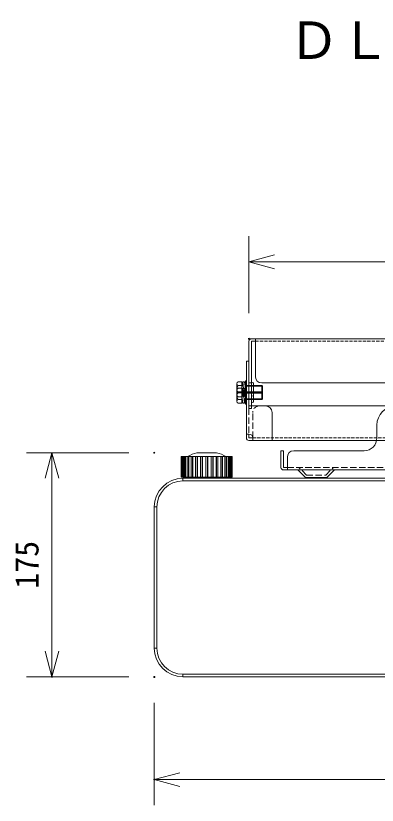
# Model space of a CAD drawing. Units: millimetres, scale not verified. Extents: x -62 to 63, y -57 to 57.
# Drawn here: x -56.8 to -28.5, y -4.9 to 56.7 of the extents above; entities that cross this region are included whole.
import ezdxf
from ezdxf.enums import TextEntityAlignment as Align

# ---------------------------------------------------------------- set-up
doc = ezdxf.new("R2010")
doc.units = ezdxf.units.MM
doc.header["$LTSCALE"] = 0.125
doc.header["$PDMODE"] = 32
doc.header["$PDSIZE"] = 0.0625
doc.linetypes.add('USER5', pattern=[2.5, 2, -0.5])
doc.linetypes.add('USER6', pattern=[5.6, 4, -1.6])
for name, color, linetype, lineweight in [('0-0_0', 7, 'Continuous', 18), ('0-5_GAIKEI', 7, 'Continuous', 18), ('0-6_SUNPO', 7, 'Continuous', 18), ('0-7_S1', 1, 'Continuous', 18)]:
    doc.layers.add(name, color=color, linetype=linetype, lineweight=lineweight)
doc.layers.add('0-2_MOJI1', color=7, linetype='Continuous')
doc.layers.add('0-4_DEFPOINTS', color=7, linetype='Continuous')
doc.styles.add('ＭＳ ゴシック', font='')
doc.styles.get('ＭＳ ゴシック').set_extended_font_data('MS Gothic')

# ---------------------------------------------------------------- blocks, each defined once
blk = doc.blocks.new('_OPEN30')
at = {"layer": '0-0_0'}
blk.add_line((0, 0), (-1, 0), dxfattribs=at)
blk.add_lwpolyline([(-1, 0.26795), (0, 0), (-1, -0.26795)], dxfattribs=at)
blk = doc.blocks.new('D9')
at = {"layer": '0-4_DEFPOINTS'}
for p in [(-11.5963, 36.3212), (-46.5963, 30.3212), (-11.5963, 30.3212)]:
    blk.add_point(p, dxfattribs=at)
at = {"layer": '0-6_SUNPO'}
for p, q in [((-46.5963, 32.3212), (-46.5963, 38.3212)), ((-11.5963, 32.3212), (-11.5963, 38.3212)), ((-44.5963, 36.3212), (-13.5963, 36.3212))]:
    blk.add_line(p, q, dxfattribs=at)
at = {"layer": '0-6_SUNPO', "xscale": 2, "yscale": 2, "rotation": 180}
blk.add_blockref('_OPEN30', (-46.5963, 36.3212), dxfattribs=at)
at = {"layer": '0-6_SUNPO', "xscale": 2, "yscale": 2}
blk.add_blockref('_OPEN30', (-11.5963, 36.3212), dxfattribs=at)
at = {"layer": '0-6_SUNPO', "style": 'ＭＳ ゴシック'}
blk.add_text('350', height=1.833, dxfattribs=at).set_placement((-30.9713, 36.8212), align=Align.BOTTOM_LEFT)
blk = doc.blocks.new('D8')
at = {"layer": '0-4_DEFPOINTS'}
for p in [(-53.9963, 3.8972), (-4.1963, 3.8972), (-53.9963, -4.1028)]:
    blk.add_point(p, dxfattribs=at)
at = {"layer": '0-6_SUNPO'}
for p, q in [((-53.9963, 1.8972), (-53.9963, -6.1028)), ((-4.1963, 1.8972), (-4.1963, -6.1028)), ((-6.1963, -4.1028), (-51.9963, -4.1028))]:
    blk.add_line(p, q, dxfattribs=at)
at = {"layer": '0-6_SUNPO', "xscale": 2, "yscale": 2, "rotation": 180}
blk.add_blockref('_OPEN30', (-53.9963, -4.1028), dxfattribs=at)
at = {"layer": '0-6_SUNPO', "xscale": 2, "yscale": 2}
blk.add_blockref('_OPEN30', (-4.1963, -4.1028), dxfattribs=at)
at = {"layer": '0-6_SUNPO', "style": 'ＭＳ ゴシック'}
blk.add_text('498', height=1.833, dxfattribs=at).set_placement((-30.9713, -3.6028), align=Align.BOTTOM_LEFT)
blk = doc.blocks.new('D7')
at = {"layer": '0-4_DEFPOINTS'}
for p in [(-53.9963, 21.421), (-61.9963, 3.921), (-53.9963, 3.921)]:
    blk.add_point(p, dxfattribs=at)
at = {"layer": '0-6_SUNPO'}
for p, q in [((-55.9963, 21.421), (-63.9963, 21.421)), ((-61.9963, 19.421), (-61.9963, 5.921)), ((-55.9963, 3.921), (-63.9963, 3.921))]:
    blk.add_line(p, q, dxfattribs=at)
at = {"layer": '0-6_SUNPO', "xscale": 2, "yscale": 2}
for p, rotation in [((-61.9963, 21.421), 90), ((-61.9963, 3.921), 270)]:
    blk.add_blockref('_OPEN30', p, dxfattribs=dict(at, rotation=rotation))
at = {"layer": '0-6_SUNPO', "style": 'ＭＳ ゴシック'}
blk.add_text('175', height=1.833, rotation=90, dxfattribs=at).set_placement((-62.4963, 10.796), align=Align.BOTTOM_LEFT)

msp = doc.modelspace()

# ---------------------------------------------------------------- linework, layer by layer
at = {"layer": '0-5_GAIKEI'}
for p, q in [((-43.8532, 22.331), (-43.8678, 22.331)), ((-43.8678, 20.731), (-43.8678, 22.331)), ((-43.8251, 22.331), (-43.8532, 22.331)), ((-43.7952, 22.331), (-43.8251, 22.331)), ((-43.7521, 22.331), (-43.7952, 22.331)), ((-43.723, 22.331), (-43.7521, 22.331)), ((-43.6385, 22.331), (-43.723, 22.331)), ((-43.5688, 22.331), (-43.6385, 22.331)), ((-43.54, 22.331), (-43.5688, 22.331)), ((-43.4047, 22.331), (-43.54, 22.331)), ((-43.3114, 22.331), (-43.4047, 22.331)), ((-43.2842, 22.331), (-43.3114, 22.331)), ((-43.1039, 22.331), (-43.2842, 22.331)), ((-43.1039, 22.331), (-43.1039, 22.331)), ((-42.9911, 22.331), (-43.1039, 22.331)), ((-42.9667, 22.331), (-42.9911, 22.331)), ((-42.7493, 22.331), (-42.9667, 22.331)), ((-42.622, 22.331), (-42.7493, 22.331)), ((-42.6408, 22.631), (-41.1046, 22.631)), ((-42.6014, 22.331), (-42.622, 22.331)), ((-42.361, 22.331), (-42.6014, 22.331)), ((-42.3565, 22.331), (-42.361, 22.331)), ((-42.2201, 22.331), (-42.3564, 22.331)), ((-42.2042, 22.331), (-42.2201, 22.331)), ((-41.9528, 22.331), (-42.2042, 22.331)), ((-41.9424, 22.331), (-41.9528, 22.331)), ((-41.803, 22.331), (-41.9424, 22.331)), ((-41.7925, 22.331), (-41.803, 22.331)), ((-41.5412, 22.331), (-41.7925, 22.331)), ((-41.5253, 22.331), (-41.5412, 22.331)), ((-41.3889, 22.331), (-41.5253, 22.331)), ((-41.3844, 22.331), (-41.3889, 22.331)), ((-41.144, 22.331), (-41.3844, 22.331)), ((-41.1234, 22.331), (-41.144, 22.331)), ((-40.996, 22.331), (-41.1234, 22.331)), ((-40.7787, 22.331), (-40.996, 22.331)), ((-40.7542, 22.331), (-40.7787, 22.331)), ((-40.6414, 22.331), (-40.7542, 22.331)), ((-40.6414, 22.331), (-40.6414, 22.331)), ((-40.4611, 22.331), (-40.6414, 22.331)), ((-40.4339, 22.331), (-40.4612, 22.331)), ((-40.3406, 22.331), (-40.4339, 22.331)), ((-40.3407, 22.331), (-40.3406, 22.331)), ((-40.2053, 22.331), (-40.3406, 22.331)), ((-40.1765, 22.331), (-40.2053, 22.331)), ((-40.1068, 22.331), (-40.1765, 22.331)), ((-40.1068, 22.331), (-40.1068, 22.331)), ((-40.0224, 22.331), (-40.1068, 22.331)), ((-39.9933, 22.331), (-40.0224, 22.331)), ((-39.9502, 22.331), (-39.9932, 22.331)), ((-39.9203, 22.331), (-39.9502, 22.331)), ((-39.8921, 22.331), (-39.9203, 22.331)), ((-39.8775, 22.331), (-39.8921, 22.331)), ((-39.8775, 20.731), (-39.8775, 22.331)), ((-43.8678, 20.731), (-43.8532, 20.731)), ((-43.8532, 20.731), (-43.8251, 20.731)), ((-43.8251, 20.731), (-43.7952, 20.731)), ((-43.7952, 20.731), (-43.7521, 20.731)), ((-43.7521, 20.731), (-43.723, 20.731)), ((-43.7327, 20.631), (1.5873, 20.631)), ((-43.723, 20.731), (-43.6385, 20.731)), ((-43.6385, 20.731), (-43.5688, 20.731)), ((-43.5688, 20.731), (-43.54, 20.731)), ((-43.54, 20.731), (-43.4047, 20.731)), ((-43.4047, 20.731), (-43.3114, 20.731)), ((-43.3114, 20.731), (-43.2842, 20.731)), ((-43.2842, 20.731), (-43.1039, 20.731)), ((-43.1039, 20.731), (-42.9911, 20.731)), ((-42.9911, 20.731), (-42.9667, 20.731)), ((-42.9667, 20.731), (-42.7493, 20.731)), ((-42.7493, 20.731), (-42.622, 20.731)), ((-42.6408, 20.731), (-42.6408, 20.631)), ((-42.622, 20.731), (-42.6014, 20.731)), ((-42.6014, 20.731), (-42.361, 20.731)), ((-42.361, 20.731), (-42.3565, 20.731)), ((-42.3564, 20.731), (-42.2201, 20.731)), ((-42.2201, 20.731), (-42.2042, 20.731)), ((-42.2042, 20.731), (-41.9528, 20.731)), ((-41.9528, 20.731), (-41.9424, 20.731)), ((-41.9424, 20.731), (-41.803, 20.731)), ((-41.803, 20.731), (-41.7925, 20.731)), ((-41.7925, 20.731), (-41.5412, 20.731)), ((-41.5412, 20.731), (-41.5253, 20.731)), ((-41.5253, 20.731), (-41.3889, 20.731)), ((-41.3889, 20.731), (-41.3844, 20.731)), ((-41.3844, 20.731), (-41.144, 20.731)), ((-41.144, 20.731), (-41.1234, 20.731)), ((-41.1234, 20.731), (-40.996, 20.731)), ((-41.1046, 20.631), (-41.1046, 20.731)), ((-40.996, 20.731), (-40.7787, 20.731)), ((-40.7787, 20.731), (-40.7542, 20.731)), ((-40.7542, 20.731), (-40.6414, 20.731)), ((-40.6414, 20.731), (-40.4611, 20.731)), ((-40.4612, 20.731), (-40.4339, 20.731)), ((-40.4339, 20.731), (-40.3406, 20.731)), ((-40.3407, 20.731), (-40.2053, 20.731)), ((-40.2053, 20.731), (-40.1765, 20.731)), ((-40.1765, 20.731), (-40.1068, 20.731)), ((-40.1068, 20.731), (-40.0224, 20.731)), ((-40.0224, 20.731), (-39.9933, 20.731)), ((-39.9932, 20.731), (-39.9502, 20.731)), ((-39.9502, 20.731), (-39.9203, 20.731)), ((-39.9203, 20.731), (-39.8921, 20.731)), ((-39.8921, 20.731), (-39.8775, 20.731)), ((-45.926, 18.831), (-45.929, 18.831)), ((-45.9727, 7.371), (-45.9727, 18.391))]:
    msp.add_line(p, q, dxfattribs=at)
at = {"layer": '0-5_GAIKEI', "color": 1}
for p, q in [((-43.8532, 20.731), (-43.8532, 22.331)), ((-43.8251, 20.731), (-43.8251, 22.331)), ((-43.7952, 20.731), (-43.7952, 22.331)), ((-43.7521, 20.731), (-43.7521, 22.331)), ((-43.723, 20.731), (-43.723, 22.331)), ((-43.6385, 20.731), (-43.6385, 22.331)), ((-43.5688, 20.731), (-43.5688, 22.331)), ((-43.54, 20.731), (-43.54, 22.331)), ((-43.4047, 20.731), (-43.4047, 22.331)), ((-43.3114, 20.731), (-43.3114, 22.331)), ((-43.2842, 20.731), (-43.2842, 22.331)), ((-43.1039, 20.731), (-43.1039, 22.331)), ((-42.9911, 20.731), (-42.9911, 22.331)), ((-42.9667, 20.731), (-42.9667, 22.331)), ((-42.7493, 20.731), (-42.7493, 22.331)), ((-42.622, 20.731), (-42.622, 22.331)), ((-42.6014, 20.731), (-42.6014, 22.331)), ((-42.361, 20.731), (-42.361, 22.331)), ((-42.3565, 20.731), (-42.3565, 22.331)), ((-42.2201, 20.731), (-42.2201, 22.331)), ((-42.2042, 20.731), (-42.2042, 22.331)), ((-41.9528, 20.731), (-41.9528, 22.331)), ((-41.9424, 20.731), (-41.9424, 22.331)), ((-41.803, 20.731), (-41.803, 22.331)), ((-41.7925, 20.731), (-41.7925, 22.331)), ((-41.5412, 20.731), (-41.5412, 22.331)), ((-41.5253, 20.731), (-41.5253, 22.331)), ((-41.3889, 20.731), (-41.3889, 22.331)), ((-41.3844, 20.731), (-41.3844, 22.331)), ((-41.144, 20.731), (-41.144, 22.331)), ((-41.1234, 20.731), (-41.1234, 22.331)), ((-40.996, 20.731), (-40.996, 22.331)), ((-40.7787, 20.731), (-40.7787, 22.331)), ((-40.7542, 20.731), (-40.7542, 22.331)), ((-40.6414, 20.731), (-40.6414, 22.331)), ((-40.4611, 20.731), (-40.4611, 22.331)), ((-40.4339, 20.731), (-40.4339, 22.331)), ((-40.3406, 20.731), (-40.3406, 22.331)), ((-40.2053, 20.731), (-40.2053, 22.331)), ((-40.1765, 20.731), (-40.1765, 22.331)), ((-40.1068, 20.731), (-40.1068, 22.331)), ((-40.0224, 20.731), (-40.0224, 22.331)), ((-39.9933, 20.731), (-39.9933, 22.331)), ((-39.9502, 20.731), (-39.9502, 22.331)), ((-39.9203, 20.731), (-39.9203, 22.331)), ((-39.8921, 20.731), (-39.8921, 22.331)), ((-43.7327, 20.431), (-43.7327, 20.631)), ((1.5873, 20.431), (-43.7327, 20.431)), ((-45.7727, 18.391), (-45.9727, 18.391)), ((-45.7727, 18.391), (-45.7727, 7.371)), ((-45.7727, 7.371), (-45.9727, 7.371)), ((-43.7327, 5.331), (-43.7327, 5.131)), ((-43.7327, 5.331), (-10.322, 5.331))]:
    msp.add_line(p, q, dxfattribs=at)
at = {"layer": '0-5_GAIKEI'}
msp.add_lwpolyline([(-10.3116, 5.131), (-10.3325, 5.131), (-43.7327, 5.131)], dxfattribs=at)
for centre, radius, start, end in [((-41.8727, 19.731), 3, 104.83512, 119.92645), ((-41.8727, 19.731), 3, 60.0735, 75.16483), ((-43.7327, 18.391), 2.24, 90, 179.99998), ((-43.7327, 7.371), 2.24, 180, 269.99998)]:
    msp.add_arc(centre, radius, start, end, dxfattribs=at)
at = {"layer": '0-5_GAIKEI', "color": 1}
for centre, start, end in [((-43.7327, 18.391), 90, 179.99998), ((-43.7327, 7.371), 180, 269.99998)]:
    msp.add_arc(centre, 2.04, start, end, dxfattribs=at)
at = {"layer": '0-7_S1'}
for p, q in [((-38.3727, 31.5312), (-3.7727, 31.5312)), ((-38.0727, 28.5812), (-38.0727, 31.5312)), ((-38.5727, 26.0812), (-38.5727, 31.3312)), ((-38.3727, 31.3312), (-38.0727, 31.3312)), ((-38.3727, 26.0812), (-38.3727, 31.3312)), ((-38.7727, 29.7812), (-38.5727, 29.7812)), ((-38.7727, 23.7812), (-38.7727, 29.7812)), ((-39.5227, 28.0151), (-39.5227, 26.6482)), ((-39.4227, 28.1585), (-39.1227, 28.1585)), ((-39.4227, 27.8698), (-39.1227, 27.8698)), ((-39.1227, 26.5038), (-39.1227, 28.1585)), ((-39.1227, 27.8312), (-39.0255, 27.8312)), ((-39.0627, 28.1562), (-38.9127, 28.1562)), ((-39.0027, 27.6312), (-39.0627, 28.1562)), ((-39.0627, 28.1562), (-39.0627, 27.8312)), ((-38.9127, 28.1562), (-38.8527, 27.6312)), ((-38.8527, 28.2312), (-38.8527, 26.4312)), ((-38.7727, 28.2312), (-38.8527, 28.2312)), ((-38.7727, 27.8812), (-37.5727, 27.8812)), ((-38.7727, 27.8312), (-37.5227, 27.8312)), ((-38.5727, 28.0812), (-38.3727, 28.0812)), ((-38.2227, 28.0812), (-38.2727, 28.0812)), ((-38.2227, 27.0812), (-38.2227, 28.0812)), ((-37.5727, 28.0812), (-4.5727, 28.0812)), ((-37.5727, 26.7812), (-37.5727, 27.8812)), ((-37.5227, 27.8312), (-37.5727, 27.8812)), ((-37.5227, 26.8312), (-37.5227, 27.8312)), ((-39.4227, 27.6585), (-39.1227, 27.6585)), ((-39.4227, 27.3698), (-39.1227, 27.3698)), ((-39.4227, 27.2925), (-39.1227, 27.2925)), ((-39.1227, 27.5312), (-38.9727, 27.5312)), ((-39.1227, 27.5312), (-39.0627, 27.0062)), ((-39.1227, 27.3312), (-39.0255, 27.3312)), ((-39.0627, 27.6562), (-38.9127, 27.6562)), ((-39.0027, 27.1312), (-39.0627, 27.6562)), ((-39.0627, 27.6562), (-39.0627, 27.3312)), ((-39.0027, 27.6312), (-38.8527, 27.6312)), ((-39.0027, 27.1312), (-38.8527, 27.1312)), ((-38.9727, 27.5312), (-38.9127, 27.0062)), ((-38.9498, 27.3312), (-38.8527, 27.3312)), ((-38.9127, 27.6562), (-38.8527, 27.1312)), ((-38.9127, 27.3312), (-38.9127, 27.0062)), ((-38.7727, 27.7312), (-38.8527, 27.7312)), ((-38.7727, 27.3812), (-37.5727, 27.3812)), ((-38.7727, 27.3312), (-37.5227, 27.3312)), ((-38.7727, 27.2812), (-37.5727, 27.2812)), ((-37.5227, 27.3312), (-37.5727, 27.3812)), ((-37.5727, 27.2812), (-37.5227, 27.3312)), ((-39.4227, 27.0038), (-39.1227, 27.0038)), ((-39.4227, 26.7925), (-39.1227, 26.7925)), ((-39.4227, 26.5038), (-39.1227, 26.5038)), ((-39.1227, 27.0312), (-38.9727, 27.0312)), ((-39.1227, 27.0312), (-39.0627, 26.5062)), ((-39.0627, 27.0062), (-38.9127, 27.0062)), ((-39.0627, 26.5062), (-38.9127, 26.5062)), ((-38.9727, 27.0312), (-38.9127, 26.5062)), ((-38.9498, 26.8312), (-38.8527, 26.8312)), ((-38.9127, 26.8312), (-38.9127, 26.5062)), ((-38.7727, 26.9312), (-38.8527, 26.9312)), ((-38.7727, 26.8312), (-37.5227, 26.8312)), ((-38.7727, 26.7812), (-37.5727, 26.7812)), ((-38.2227, 27.0812), (-38.2727, 27.0812)), ((-38.2227, 26.5812), (-38.2727, 26.5812)), ((-38.2227, 26.5812), (-38.2227, 27.0812)), ((-37.5727, 26.7812), (-37.5227, 26.8312)), ((-38.7727, 26.4312), (-38.8527, 26.4312)), ((-38.5727, 26.2812), (-3.5727, 26.2812)), ((-38.5727, 26.0812), (-38.3727, 26.0812)), ((-36.7727, 23.5812), (-36.7727, 25.7812)), ((-28.5727, 23.7812), (-28.5727, 24.7812)), ((-38.5727, 24.0812), (-38.7727, 24.0812)), ((-38.5727, 23.7812), (-38.5727, 24.0812)), ((-38.2727, 23.7812), (-38.5727, 23.7812)), ((-38.5727, 23.5812), (-3.5727, 23.5812)), ((-38.2727, 23.7812), (-38.2727, 23.5812)), ((-36.0727, 22.7812), (-35.8727, 22.7812)), ((-36.0727, 21.4812), (-36.0727, 22.7812)), ((-35.8727, 21.4812), (-35.8727, 22.7812)), ((-35.5727, 21.2812), (-35.5727, 22.2812)), ((-35.0727, 22.7812), (-29.5727, 22.7812)), ((-35.8727, 21.4812), (-35.5727, 21.4812)), ((-35.8727, 21.2812), (-6.2727, 21.2812)), ((-34.1555, 20.6812), (-34.7555, 21.2812)), ((-32.4898, 20.6812), (-31.8898, 21.2812)), ((-34.1555, 20.6812), (-32.4898, 20.6812))]:
    msp.add_line(p, q, dxfattribs=at)
at = {"layer": '0-7_S1', "linetype": 'USER5'}
for p, q in [((-38.0727, 31.3312), (-4.0727, 31.3312)), ((-38.2727, 23.7812), (-3.8727, 23.7812))]:
    msp.add_line(p, q, dxfattribs=at)
at = {"layer": '0-7_S1', "linetype": 'USER6'}
for p, q in [((-38.5727, 26.0812), (-38.5727, 24.0812)), ((-38.2727, 23.7812), (-38.2727, 25.7812)), ((-35.5727, 21.4812), (-6.5727, 21.4812)), ((-34.0727, 20.8812), (-34.6727, 21.4812)), ((-32.5727, 20.8812), (-31.9727, 21.4812)), ((-34.0727, 20.8812), (-32.5727, 20.8812))]:
    msp.add_line(p, q, dxfattribs=at)
at = {"layer": '0-7_S1'}
for centre, radius, start, end in [((-38.3727, 31.3312), 0.2, 90, 180), ((-37.5727, 28.5812), 0.5, 180, 270), ((-39.3685, 28.0142), 0.1542, 110.57011, 249.43002), ((-39.056, 27.5812), 0.4667, 141.78686, 218.2132), ((-38.2727, 28.1812), 0.1, 180, 270), ((-39.3685, 27.5142), 0.1542, 110.57011, 249.43002), ((-39.056, 27.0812), 0.4667, 141.78686, 218.2132), ((-39.3685, 27.1482), 0.1542, 110.57011, 249.43002), ((-39.3685, 26.6482), 0.1542, 110.57011, 249.43002), ((-38.2727, 26.9812), 0.1, 90, 180), ((-38.2727, 26.4812), 0.1, 90, 180), ((-37.2727, 25.7812), 0.5, 0, 90), ((-27.0727, 24.7812), 1.5, 90, 180), ((-38.5727, 23.7812), 0.3, 0, 90), ((-38.5727, 23.7812), 0.2, 180, 270), ((-29.5727, 23.7812), 1, 270, 0), ((-35.0727, 22.2812), 0.5, 90, 180), ((-35.8727, 21.4812), 0.2, 180, 270)]:
    msp.add_arc(centre, radius, start, end, dxfattribs=at)
at = {"layer": '0-7_S1', "linetype": 'USER6'}
msp.add_arc((-37.7727, 25.7812), 0.5, 90, 180, dxfattribs=at)

# ---------------------------------------------------------------- block references
at = {"layer": '0-6_SUNPO'}
for name in ['D9', 'D7', 'D8']:
    msp.add_blockref(name, (8.0237, 1.21), dxfattribs=at)

# ---------------------------------------------------------------- texts
at = {"layer": '0-2_MOJI1', "style": 'ＭＳ ゴシック'}
msp.add_text('ＤＬＰ方式プロジェクター天吊り金具付', height=2.933, dxfattribs=at).set_placement((-35.4954, 52.4905), align=Align.BOTTOM_LEFT)

doc.saveas('drawing.dxf')
